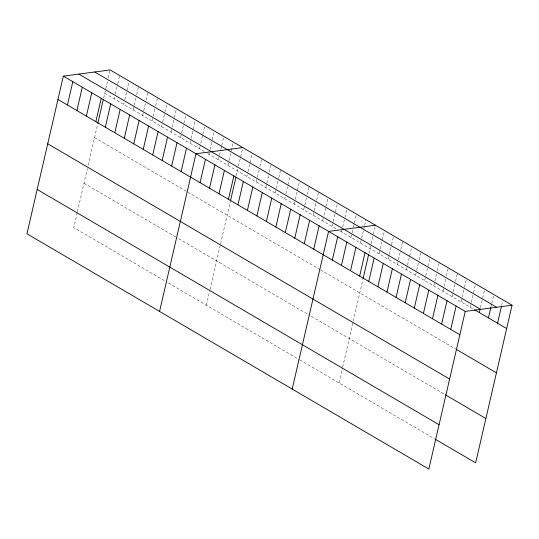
<?xml version="1.0" encoding="UTF-8"?>
<svg xmlns="http://www.w3.org/2000/svg" width="539" height="539" viewBox="0 0 539 539"><rect width="100%" height="100%" fill="white"/><g stroke="black" fill="none" stroke-linecap="round" stroke-linejoin="round"><path stroke-width="0.4" stroke-dasharray="2.69 2.02" d="M77.232 212.561L73.762 227.606L167.137 282.268M77.414 211.773L87.385 168.599M88.14 165.338L97.647 124.159M103.677 98.037L107.557 81.214M108.299 77.993L110.158 69.949M114.241 98.832L114.618 97.222M115.359 94.002L117.59 84.347M117.772 83.538L119.631 75.494M123.714 104.377L124.091 102.767M124.832 99.553L129.104 81.039M133.187 109.922L134.117 105.9M134.305 105.098L135.976 97.849M136.724 94.635L138.577 86.584M142.667 115.467L145.449 103.394M146.197 100.18L148.05 92.129M152.139 121.019L153.063 116.99M153.251 116.188L154.922 108.945M155.67 105.725L157.523 97.674M161.612 126.564L161.983 124.954M162.724 121.733L164.766 112.88M164.954 112.072L166.996 103.218M171.085 132.109L172.015 128.08M172.197 127.278L174.238 118.425M174.427 117.617L176.469 108.763M180.558 137.654L181.488 133.625M181.67 132.823L183.718 123.97M183.9 123.162L185.942 114.308M190.031 143.199L190.961 139.17M191.143 138.368L195.421 119.853M199.504 148.744L200.057 146.325M200.804 143.111L202.664 135.06M202.846 134.251L204.894 125.398M208.977 154.289L209.348 152.678M210.089 149.458L212.137 140.605M212.319 139.803L214.367 130.943M218.45 159.834L219.38 155.811M219.562 155.003L220.68 150.172M220.862 149.37L221.61 146.15M221.792 145.348L223.84 136.488M227.923 165.379L228.853 161.356M229.035 160.548L231.083 151.695M231.265 150.893L233.313 142.033M206.383 305.236L209.86 290.198M210.042 289.409L220.384 244.605M220.572 243.79L230.268 201.795M236.298 175.674L237.766 169.313M238.507 166.093L242.786 147.585M246.869 176.469L247.239 174.858M247.98 171.638L252.259 153.13M256.342 182.014L257.271 177.991M257.453 177.183L259.131 169.94M259.872 166.719L261.732 158.675M265.815 187.559L268.604 175.485M269.345 172.264L271.205 164.22M275.288 193.103L276.217 189.081M276.399 188.279L278.629 178.618M278.818 177.809L280.678 169.765M284.76 198.648L285.131 197.038M285.872 193.824L290.15 175.31M294.233 204.193L295.163 200.171M295.345 199.369L299.623 180.855M303.706 209.745L306.496 197.672M307.237 194.451L309.096 186.4M313.179 215.29L316.528 200.798M316.71 199.996L318.569 191.945M322.652 220.835L323.211 218.416M323.952 215.196L325.812 207.151M326.001 206.343L328.042 197.49M332.125 226.38L333.055 222.351M333.243 221.549L335.285 212.696M335.474 211.888L337.515 203.035M341.598 231.925L341.969 230.315M342.716 227.094L344.758 218.241M344.947 217.433L346.988 208.58M351.071 237.47L352.001 233.448M352.189 232.639L353.301 227.808M353.49 227.007L354.231 223.786M354.419 222.978L356.461 214.124M360.544 243.015L361.474 238.993M361.662 238.184L364.445 226.111M364.634 225.309L365.934 219.669M339.011 382.872L342.481 367.834M342.663 367.046L362.888 279.431M368.919 253.31L370.947 244.538M371.135 243.729L373.177 234.876M373.365 234.074L375.407 225.214M379.126 253.889L380.056 249.867M380.244 249.065L384.516 230.551M388.235 259.225L389.165 255.203M389.353 254.395L391.395 245.541M391.584 244.74L393.625 235.88M397.344 264.555L398.274 260.532M398.462 259.731L400.693 250.069M400.875 249.267L402.734 241.216M406.453 269.891L407.383 265.868M407.572 265.06L411.843 246.545M415.569 275.22L416.492 271.198M416.681 270.396L418.352 263.147M419.099 259.933L420.952 251.881M424.678 280.556L425.608 276.534M425.79 275.725L427.831 266.872M428.02 266.064L430.061 257.211M433.787 285.886L434.717 281.863M434.899 281.062L436.57 273.812M437.318 270.591L439.177 262.547M442.896 291.222L443.826 287.193M444.008 286.391L445.679 279.148M446.427 275.928L448.286 267.876M452.005 296.551L452.935 292.529M453.117 291.72L454.788 284.477M455.536 281.257L457.395 273.212M461.114 301.887L462.044 297.858M462.226 297.056L464.274 288.203M464.456 287.395L466.504 278.542M470.224 307.217L471.153 303.194M471.335 302.386L473.383 293.533M473.565 292.731L475.614 283.878M480.444 307.722L482.493 298.869M482.674 298.06L484.352 290.817M491.042 306.617L491.602 304.198M491.784 303.396L493.461 296.154M501.641 305.505L502.57 301.483M104.768 93.287L204.241 151.513M207.623 153.494L336.862 229.149M340.244 231.13L473.727 309.271M94.541 137.613L187.242 191.877M187.916 192.275L319.863 269.513M320.537 269.911L455.785 349.083M83.996 183.28L177.371 237.942M178.726 238.737L309.999 315.578M311.347 316.366L444.54 394.339M168.491 283.056L299.084 359.506M299.765 359.904L434.306 438.658"/><path stroke-width="0.81" d="M512.05 305.209L110.158 69.949L63.346 76.14L26.95 233.791L428.842 469.051L465.238 311.394L512.05 305.209L475.654 462.86L435.007 439.069M67.429 105.024L72.819 81.685M76.902 110.569L82.292 87.23M86.381 116.114L91.765 92.775M95.854 121.659L101.238 98.32M97.828 123.364L103.306 99.621M105.327 127.204L110.711 103.865M114.8 132.749L120.184 109.41M124.273 138.301L129.656 114.955M133.746 143.846L139.136 120.5M143.219 149.391L148.609 126.045M152.692 154.936L158.082 131.59M162.165 160.481L167.555 137.135M171.638 166.025L177.028 142.68M181.111 171.57L186.501 148.225M159.571 311.427L195.974 153.77L242.786 147.585M200.057 182.66L205.447 159.322M209.53 188.205L214.92 164.867M219.002 193.75L224.392 170.412M228.475 199.295L233.865 175.957M230.449 201L235.934 177.257M237.948 204.84L243.338 181.502M247.421 210.385L252.811 187.046M256.894 215.93L262.284 192.591M266.367 221.482L271.757 198.136M275.84 227.027L281.23 203.681M285.313 232.572L290.703 209.226M294.786 238.117L300.176 214.771M304.259 243.662L309.649 220.316M313.732 249.207L319.122 225.861M292.199 389.064L328.595 231.406L375.407 225.214M332.314 260.081L337.704 236.742M341.423 265.417L346.813 242.072M350.532 270.746L355.922 247.408M359.648 276.083L365.031 252.737M363.077 278.636L368.555 254.893M368.757 281.412L374.14 258.073M377.866 286.748L383.249 263.403M386.975 292.077L392.365 268.739M396.084 297.413L401.474 274.068M405.193 302.743L410.583 279.404M414.302 308.079L419.692 284.733M423.411 313.408L428.801 290.07M432.521 318.744L437.911 295.399M441.63 324.074L447.02 300.735M450.739 329.41L456.129 306.064M479.333 312.553L480.074 309.332M488.442 317.882L490.861 307.419M497.551 323.218L501.452 306.314M94.709 71.99L496.601 307.25M78.795 74.092L480.687 309.352M474.428 309.682L506.66 328.547M63.346 76.14L465.238 311.394M57.956 99.479L459.848 334.739M456.486 349.488L496.426 372.873M47.728 143.805L449.614 379.065M445.241 394.75L485.888 418.54M37.184 189.472L439.076 424.732"/></g></svg>
